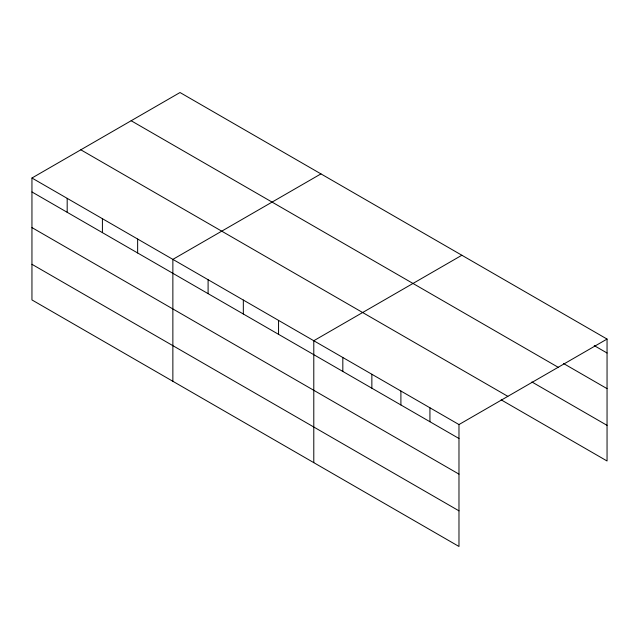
<?xml version="1.0" encoding="UTF-8"?>
<svg xmlns="http://www.w3.org/2000/svg" width="639" height="639" viewBox="0 0 639 639"><rect width="100%" height="100%" fill="white"/><g stroke="black" fill="none" stroke-linecap="round" stroke-linejoin="round"><path stroke-width="0.96" d="M458.978 474.13L458.978 424.56L31.95 178.017L31.95 299.931L458.978 546.473L458.978 474.13L31.95 227.588M501.152 399.838L607.05 460.983L607.05 339.069L180.022 92.527L31.95 178.017M320.946 173.888L172.865 259.378L172.865 381.291M461.861 255.241L313.789 340.731L313.789 462.652M458.978 424.56L607.05 339.069M594.238 345.611L607.05 353.008M563.494 363.495L607.05 388.64M131.163 120.739L558.182 367.281M531.896 381.962L607.05 425.35M80.818 149.806L507.837 396.348M31.95 191.956L458.978 438.498M31.95 264.298L458.978 510.841M429.935 407.794L429.935 421.732M400.901 391.028L400.901 404.966M371.858 374.262L371.858 388.2M342.823 357.497L342.823 371.435M278.556 320.395L278.556 334.333M243.331 300.05L243.331 313.997M208.098 279.714L208.098 293.652M137.641 239.034L137.641 252.972M102.408 218.698L102.408 232.636M67.183 198.354L67.183 212.292"/></g></svg>
